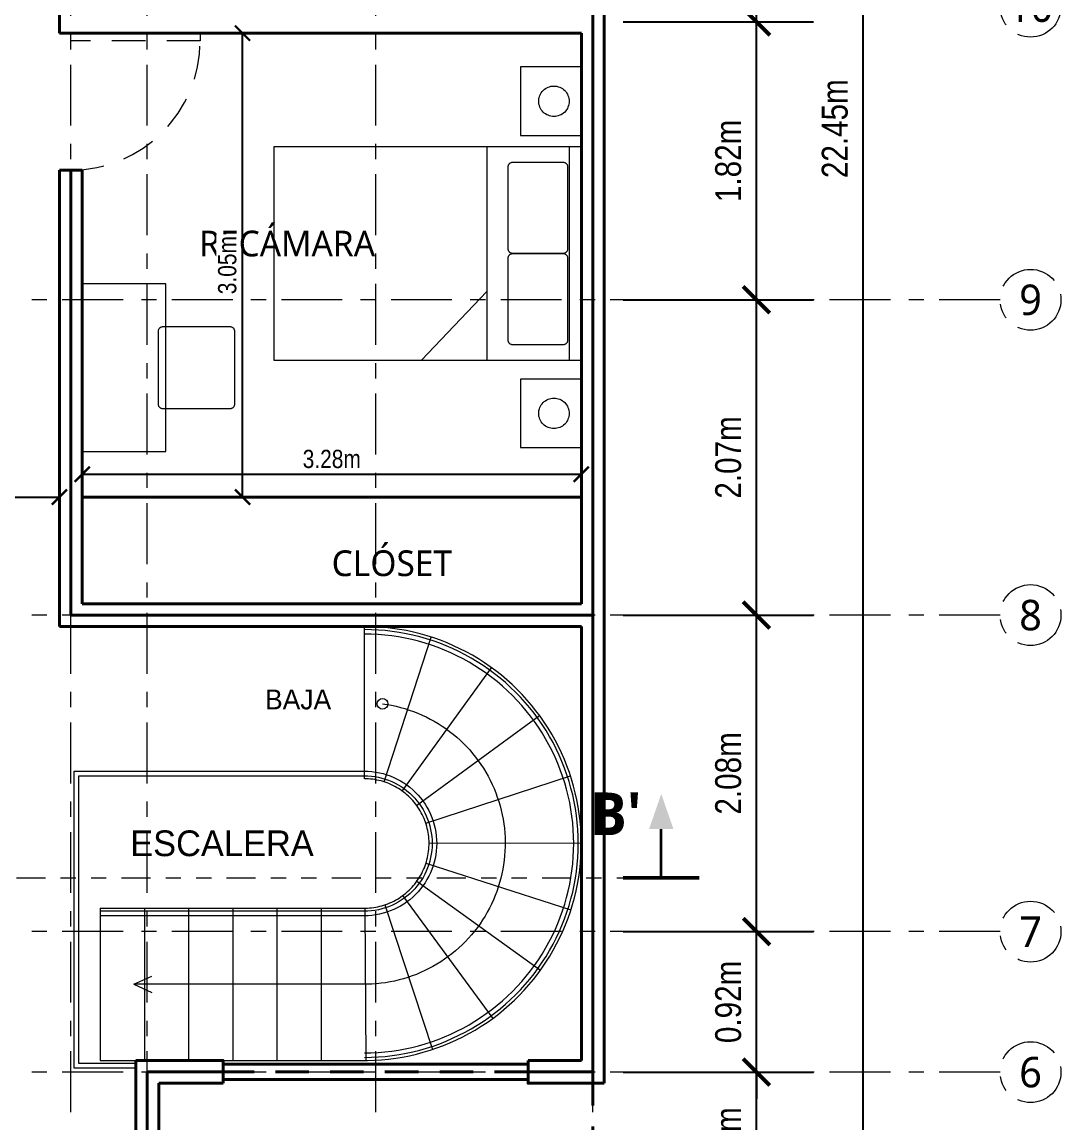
# Model space of a CAD drawing. Header units: metres. Extents: x 28.9 to 124.2, y -14.9 to 27.3.
# Drawn here: x 67.04 to 73.86, y 6.5 to 13.72 of the extents above; entities that cross this region are included whole.
import ezdxf
from ezdxf.enums import TextEntityAlignment as Align

# ---------------------------------------------------------------- set-up
doc = ezdxf.new("R2010")
doc.units = ezdxf.units.M
for name, pattern in [('EJE', [0.6, 0.4, -0.08, 0, -0.12]), ('PHANTOM', [6.35, 3.175, -0.635, 0.635, -0.635, 0.635, -0.635]), ('VACIO', [0.36, 0.22, -0.14])]:
    doc.linetypes.add(name, pattern=pattern)
for name, color, linetype, lineweight in [('001_Muros', 7, 'Continuous', 40), ('002_EjesVerticales', 8, 'EJE', 9), ('005_Escalera', 7, 'Continuous', 18), ('006_Mobiliario', 6, 'Continuous', 18), ('007_Textos', 7, 'Continuous', 18), ('008_Cotas', 8, 'Continuous', 13), ('011_Puertas', 7, 'VACIO', 18), ('012_Ventanas', 5, 'Continuous', 40), ('017_LineaDeCorte', 1, 'Continuous', 30), ('020_Barandales', 8, 'Continuous', 18)]:
    doc.layers.add(name, color=color, linetype=linetype, lineweight=lineweight)
doc.styles.add('OpenSans', font='OpenSans-Regular.ttf')
doc.styles.add('OpenSans-SemiBold', font='OpenSans-SemiBold.ttf')
doc.styles.add('OpenSansCondensed-Light', font='OpenSansCondensed-Light.ttf')
doc.dimstyles.new('EZDXF', dxfattribs={"dimtxt": 0.25, "dimasz": 0.175, "dimexe": 0.375, "dimexo": 0.125, "dimgap": 0.1, "dimtad": 1, "dimzin": 4, "dimtxsty": 'OpenSansCondensed-Light', "dimblk": 'ARCHTICK', "dimcen": 2.5, "dimazin": 1, "dimtfac": 0.5, "dimtmove": 2, "dimatfit": 3})

# ---------------------------------------------------------------- blocks, each defined once
blk = doc.blocks.new('EJE')
at = {"color": 0}
blk.add_circle((0, 0), 0.2, dxfattribs=at)
at = {"color": 0, "style": 'OpenSans'}
blk.add_attdef('EJE', text='', height=0.2, dxfattribs=at).set_placement((0, 0), align=Align.MIDDLE_CENTER)
blk = doc.blocks.new('_ARCHTICK')
at = {"color": 0, "linetype": 'ByBlock', "const_width": 0.15}
blk.add_lwpolyline([(-0.5, -0.5), (0.5, 0.5)], dxfattribs=at)
blk = doc.blocks.new('*D43')
at = {"color": 0, "transparency": 16777216}
for p, q in [((70.9854, 6.823), (72.2354, 6.823)), ((71.8604, 5.821), (71.8604, 6.823)), ((70.9854, 5.821), (72.2354, 5.821))]:
    blk.add_line(p, q, dxfattribs=at)
at = {"layer": 'Defpoints', "transparency": 16777216}
for p in [(70.8604, 6.823), (70.8604, 5.821), (71.8604, 5.821)]:
    blk.add_point(p, dxfattribs=at)
at = {"layer": '008_Cotas', "color": 0, "transparency": 16777216, "xscale": 0.175, "yscale": 0.175}
for p, rotation in [((71.8604, 6.823), 90), ((71.8604, 5.821), 270)]:
    blk.add_blockref('_ARCHTICK', p, dxfattribs=dict(at, rotation=rotation))
at = {"layer": '008_Cotas', "color": 0, "transparency": 16777216, "insert": (71.6754, 6.322), "char_height": 0.17, "attachment_point": 5, "rotation": 90, "style": 'OpenSansCondensed-Light', "bg_fill": 3, "box_fill_scale": 1.1, "bg_fill_color": 0, "bg_fill_transparency": 0}
blk.add_mtext('1.00m', dxfattribs=at)
blk = doc.blocks.new('*D27')
at = {"layer": '008_Cotas', "color": 0, "lineweight": -2, "transparency": 16777216}
for p, q in [((71.8604, 7.746), (71.8604, 7.921)), ((70.9854, 7.746), (72.2354, 7.746)), ((71.8604, 6.823), (71.8604, 7.746)), ((70.9854, 6.823), (72.2354, 6.823)), ((71.8604, 6.823), (71.8604, 6.648))]:
    blk.add_line(p, q, dxfattribs=at)
at = {"layer": 'Defpoints', "color": 0, "transparency": 16777216}
for p in [(70.8604, 7.746), (71.8604, 7.746), (70.8604, 6.823)]:
    blk.add_point(p, dxfattribs=at)
at = {"layer": '008_Cotas', "color": 0, "lineweight": -2, "transparency": 16777216, "xscale": 0.175, "yscale": 0.175, "zscale": 0.175}
for p, rotation in [((71.8604, 7.746), 270), ((71.8604, 6.823), 90)]:
    blk.add_blockref('_ARCHTICK', p, dxfattribs=dict(at, rotation=rotation))
at = {"layer": '008_Cotas', "color": 0, "transparency": 16777216, "insert": (71.6754, 7.2845), "char_height": 0.17, "attachment_point": 5, "rotation": 90, "style": 'OpenSansCondensed-Light', "bg_fill": 3, "box_fill_scale": 1.1, "bg_fill_color": 9, "bg_fill_true_color": 13158600, "bg_fill_transparency": 0}
blk.add_mtext('0.92m', dxfattribs=at)
blk = doc.blocks.new('*D28')
at = {"layer": '008_Cotas', "color": 0, "lineweight": -2, "transparency": 16777216}
for p, q in [((70.9854, 9.825), (72.2354, 9.825)), ((71.8604, 7.746), (71.8604, 9.825)), ((70.9854, 7.746), (72.2354, 7.746))]:
    blk.add_line(p, q, dxfattribs=at)
at = {"layer": 'Defpoints', "color": 0, "transparency": 16777216}
for p in [(70.8604, 9.825), (71.8604, 9.825), (70.8604, 7.746)]:
    blk.add_point(p, dxfattribs=at)
at = {"layer": '008_Cotas', "color": 0, "lineweight": -2, "transparency": 16777216, "xscale": 0.175, "yscale": 0.175, "zscale": 0.175}
for p, rotation in [((71.8604, 9.825), 90), ((71.8604, 7.746), 270)]:
    blk.add_blockref('_ARCHTICK', p, dxfattribs=dict(at, rotation=rotation))
at = {"layer": '008_Cotas', "color": 0, "transparency": 16777216, "insert": (71.6754, 8.7855), "char_height": 0.17, "attachment_point": 5, "rotation": 90, "style": 'OpenSansCondensed-Light', "bg_fill": 3, "box_fill_scale": 1.1, "bg_fill_color": 9, "bg_fill_true_color": 13158600, "bg_fill_transparency": 0}
blk.add_mtext('2.08m', dxfattribs=at)
blk = doc.blocks.new('*D29')
at = {"layer": '008_Cotas', "color": 0, "lineweight": -2, "transparency": 16777216}
for p, q in [((70.9854, 11.896), (72.2354, 11.896)), ((71.8604, 9.825), (71.8604, 11.896)), ((70.9854, 9.825), (72.2354, 9.825))]:
    blk.add_line(p, q, dxfattribs=at)
at = {"layer": 'Defpoints', "color": 0, "transparency": 16777216}
for p in [(70.8604, 11.896), (71.8604, 11.896), (70.8604, 9.825)]:
    blk.add_point(p, dxfattribs=at)
at = {"layer": '008_Cotas', "color": 0, "lineweight": -2, "transparency": 16777216, "xscale": 0.175, "yscale": 0.175, "zscale": 0.175}
for p, rotation in [((71.8604, 11.896), 90), ((71.8604, 9.825), 270)]:
    blk.add_blockref('_ARCHTICK', p, dxfattribs=dict(at, rotation=rotation))
at = {"layer": '008_Cotas', "color": 0, "transparency": 16777216, "insert": (71.6754, 10.8605), "char_height": 0.17, "attachment_point": 5, "rotation": 90, "style": 'OpenSansCondensed-Light', "bg_fill": 3, "box_fill_scale": 1.1, "bg_fill_color": 9, "bg_fill_true_color": 13158600, "bg_fill_transparency": 0}
blk.add_mtext('2.07m', dxfattribs=at)
blk = doc.blocks.new('*D158')
at = {"color": 0, "transparency": 16777216}
for p, q in [((70.9854, 13.721), (72.2354, 13.721)), ((71.8604, 11.896), (71.8604, 13.721)), ((70.9854, 11.896), (72.2354, 11.896))]:
    blk.add_line(p, q, dxfattribs=at)
at = {"layer": 'Defpoints', "transparency": 16777216}
for p in [(70.8604, 13.721), (70.8604, 11.896), (71.8604, 11.896)]:
    blk.add_point(p, dxfattribs=at)
at = {"layer": '008_Cotas', "color": 0, "transparency": 16777216, "xscale": 0.175, "yscale": 0.175}
for p, rotation in [((71.8604, 13.721), 90), ((71.8604, 11.896), 270)]:
    blk.add_blockref('_ARCHTICK', p, dxfattribs=dict(at, rotation=rotation))
at = {"layer": '008_Cotas', "color": 0, "transparency": 16777216, "insert": (71.6754, 12.8085), "char_height": 0.17, "attachment_point": 5, "rotation": 90, "style": 'OpenSansCondensed-Light', "bg_fill": 3, "box_fill_scale": 1.1, "bg_fill_color": 0, "bg_fill_transparency": 0}
blk.add_mtext('1.82m', dxfattribs=at)
blk = doc.blocks.new('*D169')
at = {"color": 0, "transparency": 16777216}
for p, q in [((70.9854, 15.322), (72.2354, 15.322)), ((71.8604, 13.721), (71.8604, 15.322)), ((70.9854, 13.721), (72.2354, 13.721))]:
    blk.add_line(p, q, dxfattribs=at)
at = {"layer": 'Defpoints', "transparency": 16777216}
for p in [(70.8604, 15.322), (70.8604, 13.721), (71.8604, 13.721)]:
    blk.add_point(p, dxfattribs=at)
at = {"layer": '008_Cotas', "color": 0, "transparency": 16777216, "xscale": 0.175, "yscale": 0.175}
for p, rotation in [((71.8604, 15.322), 90), ((71.8604, 13.721), 270)]:
    blk.add_blockref('_ARCHTICK', p, dxfattribs=dict(at, rotation=rotation))
at = {"layer": '008_Cotas', "color": 0, "transparency": 16777216, "insert": (71.6754, 14.5215), "char_height": 0.17, "attachment_point": 5, "rotation": 90, "style": 'OpenSansCondensed-Light', "bg_fill": 3, "box_fill_scale": 1.1, "bg_fill_color": 0, "bg_fill_transparency": 0}
blk.add_mtext('1.60m', dxfattribs=at)
blk = doc.blocks.new('*D52')
at = {"color": 0, "transparency": 16777216}
for p, q in [((70.9854, 24.246), (72.9354, 24.246)), ((72.5604, 1.794), (72.5604, 24.246)), ((70.9854, 1.794), (72.9354, 1.794))]:
    blk.add_line(p, q, dxfattribs=at)
at = {"layer": 'Defpoints', "transparency": 16777216}
for p in [(70.8604, 24.246), (70.8604, 1.794), (72.5604, 1.794)]:
    blk.add_point(p, dxfattribs=at)
at = {"layer": '008_Cotas', "color": 0, "transparency": 16777216, "xscale": 0.175, "yscale": 0.175}
for p, rotation in [((72.5604, 24.246), 90), ((72.5604, 1.794), 270)]:
    blk.add_blockref('_ARCHTICK', p, dxfattribs=dict(at, rotation=rotation))
at = {"layer": '008_Cotas', "color": 0, "transparency": 16777216, "insert": (72.3754, 13.02), "char_height": 0.17, "attachment_point": 5, "rotation": 90, "style": 'OpenSansCondensed-Light', "bg_fill": 3, "box_fill_scale": 1.1, "bg_fill_color": 0, "bg_fill_transparency": 0}
blk.add_mtext('22.45m', dxfattribs=at)
blk = doc.blocks.new('MOB_CAMA_MAT_140x202')
at = {"color": 0, "lineweight": -2}
for points in [[(0.7, -1.01), (0.7, 1.01), (-0.7, 1.01), (-0.7, -1.01)], [(0.7, 0.93), (0.7, 1.01), (-0.7, 1.01), (-0.7, 0.93)], [(-0.03, 0.53), (-0.57, 0.53), (-0.5729, 0.5301), (-0.5759, 0.5306), (-0.5787, 0.5313), (-0.5815, 0.5323), (-0.5841, 0.5335), (-0.5867, 0.5351), (-0.589, 0.5368), (-0.5912, 0.5388), (-0.5932, 0.541), (-0.5949, 0.5433), (-0.5965, 0.5459), (-0.5977, 0.5485), (-0.5987, 0.5513), (-0.5994, 0.5541), (-0.5999, 0.5571), (-0.6, 0.56), (-0.6, 0.89), (-0.5999, 0.8929), (-0.5994, 0.8959), (-0.5987, 0.8987), (-0.5977, 0.9015), (-0.5965, 0.9041), (-0.5949, 0.9067), (-0.5932, 0.909), (-0.5912, 0.9112), (-0.589, 0.9132), (-0.5867, 0.9149), (-0.5841, 0.9165), (-0.5815, 0.9177), (-0.5787, 0.9187), (-0.5759, 0.9194), (-0.5729, 0.9199), (-0.57, 0.92), (-0.03, 0.92), (-0.0271, 0.9199), (-0.0241, 0.9194), (-0.0213, 0.9187), (-0.0185, 0.9177), (-0.0159, 0.9165), (-0.0133, 0.9149), (-0.011, 0.9132), (-0.0088, 0.9112), (-0.0068, 0.909), (-0.0051, 0.9067), (-0.0035, 0.9041), (-0.0023, 0.9015), (-0.0013, 0.8987), (-0.0006, 0.8959), (-0.0001, 0.8929), (0, 0.89), (0, 0.56), (-0.0001, 0.5571), (-0.0006, 0.5541), (-0.0013, 0.5513), (-0.0023, 0.5485), (-0.0035, 0.5459), (-0.0051, 0.5433), (-0.0068, 0.541), (-0.0088, 0.5388), (-0.011, 0.5368), (-0.0133, 0.5351), (-0.0159, 0.5335), (-0.0185, 0.5323), (-0.0213, 0.5313), (-0.0241, 0.5306), (-0.0271, 0.5301)], [(0.57, 0.53), (0.03, 0.53), (0.0271, 0.5301), (0.0241, 0.5306), (0.0213, 0.5313), (0.0185, 0.5323), (0.0159, 0.5335), (0.0133, 0.5351), (0.011, 0.5368), (0.0088, 0.5388), (0.0068, 0.541), (0.0051, 0.5433), (0.0035, 0.5459), (0.0023, 0.5485), (0.0013, 0.5513), (0.0006, 0.5541), (0.0001, 0.5571), (0, 0.56), (0, 0.89), (0.0001, 0.8929), (0.0006, 0.8959), (0.0013, 0.8987), (0.0023, 0.9015), (0.0035, 0.9041), (0.0051, 0.9067), (0.0068, 0.909), (0.0088, 0.9112), (0.011, 0.9132), (0.0133, 0.9149), (0.0159, 0.9165), (0.0185, 0.9177), (0.0213, 0.9187), (0.0241, 0.9194), (0.0271, 0.9199), (0.03, 0.92), (0.57, 0.92), (0.5729, 0.9199), (0.5759, 0.9194), (0.5787, 0.9187), (0.5815, 0.9177), (0.5841, 0.9165), (0.5867, 0.9149), (0.589, 0.9132), (0.5912, 0.9112), (0.5932, 0.909), (0.5949, 0.9067), (0.5965, 0.9041), (0.5977, 0.9015), (0.5987, 0.8987), (0.5994, 0.8959), (0.5999, 0.8929), (0.6, 0.89), (0.6, 0.56), (0.5999, 0.5571), (0.5994, 0.5541), (0.5987, 0.5513), (0.5977, 0.5485), (0.5965, 0.5459), (0.5949, 0.5433), (0.5932, 0.541), (0.5912, 0.5388), (0.589, 0.5368), (0.5867, 0.5351), (0.5841, 0.5335), (0.5815, 0.5323), (0.5787, 0.5313), (0.5759, 0.5306), (0.5729, 0.5301)]]:
    blk.add_lwpolyline(points, close=True, dxfattribs=at)
for points in [[(-0.7, 0.39), (0.7, 0.39)], [(0.25, 0.39), (0.7, -0.04)]]:
    blk.add_lwpolyline(points, dxfattribs=at)
blk = doc.blocks.new('MOB_BURO_45x40')
at = {"color": 0, "lineweight": -2}
for points in [[(0.225, -0.2), (0.225, 0.2), (-0.225, 0.2), (-0.225, -0.2)], [(0.1, 0.02), (0.0995, 0.0102), (0.0981, 0.0005), (0.0957, -0.009), (0.0924, -0.0183), (0.0882, -0.0271), (0.0831, -0.0356), (0.0773, -0.0434), (0.0707, -0.0507), (0.0634, -0.0573), (0.0556, -0.0631), (0.0471, -0.0682), (0.0383, -0.0724), (0.029, -0.0757), (0.0195, -0.0781), (0.0098, -0.0795), (0, -0.08), (-0.0098, -0.0795), (-0.0195, -0.0781), (-0.029, -0.0757), (-0.0383, -0.0724), (-0.0471, -0.0682), (-0.0556, -0.0631), (-0.0634, -0.0573), (-0.0707, -0.0507), (-0.0773, -0.0434), (-0.0831, -0.0356), (-0.0882, -0.0271), (-0.0924, -0.0183), (-0.0957, -0.009), (-0.0981, 0.0005), (-0.0995, 0.0102), (-0.1, 0.02), (-0.0995, 0.0298), (-0.0981, 0.0395), (-0.0957, 0.049), (-0.0924, 0.0583), (-0.0882, 0.0671), (-0.0831, 0.0756), (-0.0773, 0.0834), (-0.0707, 0.0907), (-0.0634, 0.0973), (-0.0556, 0.1031), (-0.0471, 0.1082), (-0.0383, 0.1124), (-0.029, 0.1157), (-0.0195, 0.1181), (-0.0098, 0.1195), (0, 0.12), (0.0098, 0.1195), (0.0195, 0.1181), (0.029, 0.1157), (0.0383, 0.1124), (0.0471, 0.1082), (0.0556, 0.1031), (0.0634, 0.0973), (0.0707, 0.0907), (0.0773, 0.0834), (0.0831, 0.0756), (0.0882, 0.0671), (0.0924, 0.0583), (0.0957, 0.049), (0.0981, 0.0395), (0.0995, 0.0298)]]:
    blk.add_lwpolyline(points, close=True, dxfattribs=at)
blk = doc.blocks.new('MOB_ESCRITORIO_110x55')
at = {"color": 0, "lineweight": -2}
for points in [[(0.55, -0.275), (0.55, 0.275), (-0.55, 0.275), (-0.55, -0.275)], [(0.24, -0.725), (-0.24, -0.725), (-0.2429, -0.7249), (-0.2459, -0.7244), (-0.2487, -0.7237), (-0.2515, -0.7227), (-0.2541, -0.7215), (-0.2567, -0.7199), (-0.259, -0.7182), (-0.2612, -0.7162), (-0.2632, -0.714), (-0.2649, -0.7117), (-0.2665, -0.7091), (-0.2677, -0.7065), (-0.2687, -0.7037), (-0.2694, -0.7009), (-0.2699, -0.6979), (-0.27, -0.695), (-0.27, -0.255), (-0.2699, -0.2521), (-0.2694, -0.2491), (-0.2687, -0.2463), (-0.2677, -0.2435), (-0.2665, -0.2409), (-0.2649, -0.2383), (-0.2632, -0.236), (-0.2612, -0.2338), (-0.259, -0.2318), (-0.2567, -0.2301), (-0.2541, -0.2285), (-0.2515, -0.2273), (-0.2487, -0.2263), (-0.2459, -0.2256), (-0.2429, -0.2251), (-0.24, -0.225), (0.24, -0.225), (0.2429, -0.2251), (0.2459, -0.2256), (0.2487, -0.2263), (0.2515, -0.2273), (0.2541, -0.2285), (0.2567, -0.2301), (0.259, -0.2318), (0.2612, -0.2338), (0.2632, -0.236), (0.2649, -0.2383), (0.2665, -0.2409), (0.2677, -0.2435), (0.2687, -0.2463), (0.2694, -0.2491), (0.2699, -0.2521), (0.27, -0.255), (0.27, -0.695), (0.2699, -0.6979), (0.2694, -0.7009), (0.2687, -0.7037), (0.2677, -0.7065), (0.2665, -0.7091), (0.2649, -0.7117), (0.2632, -0.714), (0.2612, -0.7162), (0.259, -0.7182), (0.2567, -0.7199), (0.2541, -0.7215), (0.2515, -0.7227), (0.2487, -0.7237), (0.2459, -0.7244), (0.2429, -0.7249)]]:
    blk.add_lwpolyline(points, close=True, dxfattribs=at)
blk = doc.blocks.new('*D131')
at = {"color": 0, "transparency": 16777216}
for p, q in [((66.182, 10.62), (66.182, 10.65)), ((67.282, 10.62), (67.282, 10.65)), ((66.182, 10.6), (67.282, 10.6))]:
    blk.add_line(p, q, dxfattribs=at)
at = {"layer": 'Defpoints', "transparency": 16777216}
for p in [(66.182, 10.6), (66.182, 10.6), (67.282, 10.6)]:
    blk.add_point(p, dxfattribs=at)
at = {"layer": '008_Cotas', "color": 0, "transparency": 16777216, "xscale": 0.1, "yscale": 0.1, "rotation": 180}
blk.add_blockref('_ARCHTICK', (66.182, 10.6), dxfattribs=at)
at = {"layer": '008_Cotas', "color": 0, "transparency": 16777216, "xscale": 0.1, "yscale": 0.1}
blk.add_blockref('_ARCHTICK', (67.282, 10.6), dxfattribs=at)
at = {"layer": '008_Cotas', "color": 0, "transparency": 16777216, "insert": (66.732, 10.7), "char_height": 0.12, "attachment_point": 5, "style": 'OpenSansCondensed-Light', "bg_fill": 3, "box_fill_scale": 1.1, "bg_fill_color": 0, "bg_fill_transparency": 0}
blk.add_mtext('1.10m', dxfattribs=at)
blk = doc.blocks.new('*D132')
at = {"color": 0, "transparency": 16777216}
for p, q in [((67.432, 10.77), (67.432, 10.8)), ((70.71, 10.77), (70.71, 10.8)), ((67.432, 10.75), (70.71, 10.75))]:
    blk.add_line(p, q, dxfattribs=at)
at = {"layer": 'Defpoints', "transparency": 16777216}
for p in [(67.432, 10.75), (67.432, 10.75), (70.71, 10.75)]:
    blk.add_point(p, dxfattribs=at)
at = {"layer": '008_Cotas', "color": 0, "transparency": 16777216, "xscale": 0.1, "yscale": 0.1, "rotation": 180}
blk.add_blockref('_ARCHTICK', (67.432, 10.75), dxfattribs=at)
at = {"layer": '008_Cotas', "color": 0, "transparency": 16777216, "xscale": 0.1, "yscale": 0.1}
blk.add_blockref('_ARCHTICK', (70.71, 10.75), dxfattribs=at)
at = {"layer": '008_Cotas', "color": 0, "transparency": 16777216, "insert": (69.071, 10.85), "char_height": 0.12, "attachment_point": 5, "style": 'OpenSansCondensed-Light', "bg_fill": 3, "box_fill_scale": 1.1, "bg_fill_color": 0, "bg_fill_transparency": 0}
blk.add_mtext('3.28m', dxfattribs=at)
blk = doc.blocks.new('*D163')
at = {"color": 0, "transparency": 16777216}
for p, q in [((68.465, 13.647), (68.435, 13.647)), ((68.485, 10.6), (68.485, 13.647)), ((68.465, 10.6), (68.435, 10.6))]:
    blk.add_line(p, q, dxfattribs=at)
at = {"layer": 'Defpoints', "transparency": 16777216}
for p in [(68.485, 13.647), (68.485, 10.6), (68.485, 10.6)]:
    blk.add_point(p, dxfattribs=at)
at = {"layer": '008_Cotas', "color": 0, "transparency": 16777216, "xscale": 0.1, "yscale": 0.1}
for p, rotation in [((68.485, 13.647), 90), ((68.485, 10.6), 270)]:
    blk.add_blockref('_ARCHTICK', p, dxfattribs=dict(at, rotation=rotation))
at = {"layer": '008_Cotas', "color": 0, "transparency": 16777216, "insert": (68.385, 12.1235), "char_height": 0.12, "attachment_point": 5, "rotation": 90, "style": 'OpenSansCondensed-Light', "bg_fill": 3, "box_fill_scale": 1.1, "bg_fill_color": 0, "bg_fill_transparency": 0}
blk.add_mtext('3.05m', dxfattribs=at)

msp = doc.modelspace()

# ---------------------------------------------------------------- linework, layer by layer
at = {"layer": '001_Muros'}
for p, q in [((70.7854, 6.825), (70.7854, 24.2458)), ((70.8604, 6.75), (70.8604, 21.3923)), ((67.282, 13.7973), (67.282, 13.6473)), ((70.7104, 9.9), (70.7104, 13.6473)), ((67.432, 12.747), (67.282, 12.747)), ((67.357, 9.825), (67.357, 12.747)), ((70.7104, 6.9), (70.7104, 9.75)), ((67.857, 6.9), (68.357, 6.9)), ((70.3604, 6.9), (70.7104, 6.9)), ((67.8593, 6.825), (68.357, 6.825)), ((67.8593, 2.7964), (67.8593, 6.825)), ((70.3604, 6.825), (70.7854, 6.825)), ((68.007, 6.75), (68.357, 6.75)), ((70.3604, 6.75), (70.7104, 6.75))]:
    msp.add_line(p, q, dxfattribs=at)
for points in [[(70.7104, 13.6473), (67.282, 13.6473)], [(67.282, 9.75), (67.282, 12.747)], [(67.432, 9.9), (67.432, 12.747)], [(70.7104, 9.9), (67.432, 9.9)], [(70.7854, 9.825), (67.357, 9.825)], [(70.7104, 9.75), (67.282, 9.75)], [(67.7843, 6.9), (68.357, 6.9), (68.357, 6.75)], [(67.7843, 5.8964), (67.7843, 6.9)], [(70.8604, 6.75), (70.3604, 6.75), (70.3604, 6.9)], [(67.9343, 6.75), (68.357, 6.75)], [(67.9343, 2.7214), (67.9343, 6.75)]]:
    msp.add_lwpolyline(points, dxfattribs=at)
at = {"layer": '001_Muros', "linetype": 'VACIO'}
msp.add_lwpolyline([(70.7854, 6.825), (70.7854, -0.125)], dxfattribs=at)
at = {"layer": '002_EjesVerticales'}
for p, q in [((67.3574, -2.8), (67.3574, 26.921)), ((70.7854, -2.8), (70.7854, 26.921)), ((73.4604, 11.896), (59.2604, 11.896)), ((73.4604, 7.746), (59.2604, 7.746)), ((73.4604, 6.823), (59.2604, 6.823))]:
    msp.add_line(p, q, dxfattribs=at)
at = {"layer": '002_EjesVerticales', "color": 18, "true_color": 0x000000}
for p, q in [((67.8584, -2.8), (67.8584, 26.921)), ((69.36, -2.8), (69.36, 26.921)), ((73.4604, 9.825), (59.2604, 9.825))]:
    msp.add_line(p, q, dxfattribs=at)
at = {"layer": '005_Escalera'}
for p, q in [((69.285, 8.75), (69.285, 9.75)), ((69.4161, 8.7293), (69.7245, 9.6805)), ((69.5344, 8.6692), (70.1211, 9.4789)), ((69.6283, 8.5755), (70.4362, 9.1648)), ((69.6889, 8.4574), (70.6391, 8.7688)), ((69.71, 8.3264), (70.71, 8.3296)), ((69.6897, 8.1952), (70.642, 7.8899)), ((69.63, 8.0767), (70.4416, 7.4926)), ((69.5366, 7.9825), (70.1285, 7.1765)), ((67.551, 7.9), (67.551, 6.9)), ((67.841, 7.9), (67.841, 6.9)), ((68.131, 7.9), (68.131, 6.9)), ((68.421, 7.9), (68.421, 6.9)), ((68.711, 7.9), (68.711, 6.9)), ((69.001, 7.9), (69.001, 6.9)), ((69.2877, 7.9), (69.2942, 6.9)), ((69.4187, 7.9216), (69.7332, 6.9723)), ((67.771, 7.4), (67.8897, 7.453)), ((67.771, 7.4), (67.8897, 7.347))]:
    msp.add_line(p, q, dxfattribs=at)
for points in [[(67.551, 6.9), (67.5811, 6.9), (67.6112, 6.9), (67.6414, 6.9), (67.6715, 6.9), (67.7016, 6.9), (67.7318, 6.9), (67.7619, 6.9), (67.792, 6.9), (67.8221, 6.9), (67.8523, 6.9), (67.8824, 6.9), (67.9125, 6.9), (67.9427, 6.9), (67.9728, 6.9), (68.0029, 6.9), (68.0331, 6.9), (68.0632, 6.9), (68.0933, 6.9), (68.1234, 6.9), (68.1536, 6.9), (68.1837, 6.9), (68.2138, 6.9), (68.244, 6.9), (68.2741, 6.9), (68.3042, 6.9), (68.3343, 6.9), (68.3645, 6.9), (68.3946, 6.9), (68.4247, 6.9), (68.4549, 6.9), (68.485, 6.9), (68.5151, 6.9), (68.5453, 6.9), (68.5754, 6.9), (68.6055, 6.9), (68.6356, 6.9), (68.6658, 6.9), (68.6959, 6.9), (68.726, 6.9), (68.7562, 6.9), (68.7863, 6.9), (68.8164, 6.9), (68.8466, 6.9), (68.8767, 6.9), (68.9068, 6.9), (68.9369, 6.9), (68.9671, 6.9), (68.9972, 6.9), (69.0273, 6.9), (69.0575, 6.9), (69.0876, 6.9), (69.1177, 6.9), (69.1479, 6.9), (69.178, 6.9), (69.2081, 6.9), (69.2382, 6.9), (69.2684, 6.9), (69.285, 6.9), (69.3058, 6.9002), (69.3522, 6.9016), (69.3985, 6.9045), (69.4447, 6.909), (69.4907, 6.9149), (69.5366, 6.9224), (69.5821, 6.9313), (69.6273, 6.9417), (69.6722, 6.9536), (69.7167, 6.967), (69.7607, 6.9817), (69.8042, 6.9979), (69.8471, 7.0155), (69.8894, 7.0345), (69.9312, 7.0549), (69.9722, 7.0766), (70.0125, 7.0997), (70.052, 7.124), (70.0907, 7.1496), (70.1285, 7.1765), (70.1655, 7.2046), (70.2015, 7.2338), (70.2366, 7.2643), (70.2706, 7.2958), (70.3036, 7.3285), (70.3355, 7.3622), (70.3663, 7.3969), (70.396, 7.4326), (70.4244, 7.4693), (70.4517, 7.5068), (70.4777, 7.5452), (70.5025, 7.5845), (70.526, 7.6245), (70.5481, 7.6653), (70.5689, 7.7068), (70.5884, 7.749), (70.6064, 7.7917), (70.6231, 7.835), (70.6384, 7.8789), (70.6522, 7.9232), (70.6645, 7.9679), (70.6754, 8.013), (70.6849, 8.0585), (70.6928, 8.1042), (70.6992, 8.1502), (70.7042, 8.1963), (70.7076, 8.2426), (70.7095, 8.289), (70.71, 8.3354), (70.7089, 8.3818), (70.7063, 8.4281), (70.7021, 8.4744), (70.6965, 8.5205), (70.6894, 8.5663), (70.6808, 8.6119), (70.6707, 8.6572), (70.6592, 8.7022), (70.6462, 8.7467), (70.6317, 8.7908), (70.6158, 8.8345), (70.5985, 8.8775), (70.5798, 8.92), (70.5598, 8.9619), (70.5384, 9.003), (70.5156, 9.0435), (70.4916, 9.0832), (70.4662, 9.1221), (70.4396, 9.1601), (70.4118, 9.1973), (70.3828, 9.2335), (70.3526, 9.2688), (70.3213, 9.3031), (70.2889, 9.3363), (70.2555, 9.3685), (70.221, 9.3995), (70.1855, 9.4294), (70.149, 9.4582), (70.1117, 9.4857), (70.0734, 9.512), (70.0344, 9.5371), (69.9945, 9.5608), (69.9539, 9.5833), (69.9125, 9.6044), (69.8705, 9.6241), (69.8279, 9.6425), (69.7847, 9.6595), (69.741, 9.6751), (69.6968, 9.6892), (69.6521, 9.7019), (69.6071, 9.7131), (69.5617, 9.7229), (69.5161, 9.7311), (69.4701, 9.7379), (69.424, 9.7432), (69.3778, 9.747), (69.3314, 9.7492), (69.285, 9.75)], [(69.4047, 9.2422), (69.4344, 9.2379), (69.464, 9.2325), (69.4934, 9.2262), (69.5226, 9.219), (69.5515, 9.2108), (69.5802, 9.2016), (69.6085, 9.1916), (69.6365, 9.1806), (69.6641, 9.1687), (69.6913, 9.156), (69.7181, 9.1423), (69.7445, 9.1278), (69.7703, 9.1125), (69.7957, 9.0963), (69.8205, 9.0793), (69.8447, 9.0615), (69.8683, 9.0429), (69.8914, 9.0235), (69.9137, 9.0035), (69.9355, 8.9827), (69.9565, 8.9612), (69.9768, 8.939), (69.9964, 8.9162), (70.0152, 8.8928), (70.0333, 8.8687), (70.0506, 8.8441), (70.0671, 8.819), (70.0827, 8.7933), (70.0975, 8.7671), (70.1114, 8.7405), (70.1245, 8.7134), (70.1367, 8.6859), (70.148, 8.658), (70.1583, 8.6298), (70.1678, 8.6013), (70.1763, 8.5724), (70.1839, 8.5433), (70.1905, 8.514), (70.1962, 8.4845), (70.2009, 8.4548), (70.2046, 8.4249), (70.2073, 8.395), (70.2091, 8.365), (70.2099, 8.3349), (70.2098, 8.3048), (70.2086, 8.2748), (70.2065, 8.2448), (70.2034, 8.2149), (70.1994, 8.1851), (70.1943, 8.1555), (70.1883, 8.126), (70.1814, 8.0967), (70.1735, 8.0677), (70.1647, 8.039), (70.1549, 8.0105), (70.1442, 7.9824), (70.1326, 7.9547), (70.1202, 7.9273), (70.1068, 7.9004), (70.0926, 7.8739), (70.0775, 7.8479), (70.0615, 7.8224), (70.0448, 7.7974), (70.0272, 7.773), (70.0089, 7.7492), (69.9898, 7.7259), (69.97, 7.7034), (69.9494, 7.6814), (69.9281, 7.6602), (69.9062, 7.6396), (69.8836, 7.6198), (69.8603, 7.6007), (69.8365, 7.5824), (69.8121, 7.5649), (69.7871, 7.5481), (69.7616, 7.5322), (69.7355, 7.5171), (69.7091, 7.5029), (69.6821, 7.4896), (69.6547, 7.4771), (69.627, 7.4655), (69.5989, 7.4549), (69.5704, 7.4451), (69.5417, 7.4363), (69.5127, 7.4285), (69.4834, 7.4215), (69.4539, 7.4156), (69.4243, 7.4105), (69.3945, 7.4065), (69.3646, 7.4034), (69.3346, 7.4013), (69.3045, 7.4002), (69.285, 7.4), (69.2745, 7.4), (69.2444, 7.4), (69.2143, 7.4), (69.1843, 7.4), (69.1542, 7.4), (69.1241, 7.4), (69.0941, 7.4), (69.064, 7.4), (69.0339, 7.4), (69.0038, 7.4), (68.9738, 7.4), (68.9437, 7.4), (68.9136, 7.4), (68.8836, 7.4), (68.8535, 7.4), (68.8234, 7.4), (68.7934, 7.4), (68.7633, 7.4), (68.7332, 7.4), (68.7031, 7.4), (68.6731, 7.4), (68.643, 7.4), (68.6129, 7.4), (68.5829, 7.4), (68.5528, 7.4), (68.5227, 7.4), (68.4927, 7.4), (68.4626, 7.4), (68.4325, 7.4), (68.4024, 7.4), (68.3724, 7.4), (68.3423, 7.4), (68.3122, 7.4), (68.2822, 7.4), (68.2521, 7.4), (68.222, 7.4), (68.192, 7.4), (68.1619, 7.4), (68.1318, 7.4), (68.1017, 7.4), (68.0717, 7.4), (68.0416, 7.4), (68.0115, 7.4), (67.9815, 7.4), (67.9514, 7.4), (67.9213, 7.4), (67.8913, 7.4), (67.8612, 7.4), (67.8311, 7.4), (67.801, 7.4), (67.771, 7.4)], [(67.551, 7.9), (67.5811, 7.9), (67.6112, 7.9), (67.6414, 7.9), (67.6715, 7.9), (67.7016, 7.9), (67.7318, 7.9), (67.7619, 7.9), (67.792, 7.9), (67.8221, 7.9), (67.8523, 7.9), (67.8824, 7.9), (67.9125, 7.9), (67.9427, 7.9), (67.9728, 7.9), (68.0029, 7.9), (68.0331, 7.9), (68.0632, 7.9), (68.0933, 7.9), (68.1234, 7.9), (68.1536, 7.9), (68.1837, 7.9), (68.2138, 7.9), (68.244, 7.9), (68.2741, 7.9), (68.3042, 7.9), (68.3343, 7.9), (68.3645, 7.9), (68.3946, 7.9), (68.4247, 7.9), (68.4549, 7.9), (68.485, 7.9), (68.5151, 7.9), (68.5453, 7.9), (68.5754, 7.9), (68.6055, 7.9), (68.6356, 7.9), (68.6658, 7.9), (68.6959, 7.9), (68.726, 7.9), (68.7562, 7.9), (68.7863, 7.9), (68.8164, 7.9), (68.8466, 7.9), (68.8767, 7.9), (68.9068, 7.9), (68.9369, 7.9), (68.9671, 7.9), (68.9972, 7.9), (69.0273, 7.9), (69.0575, 7.9), (69.0876, 7.9), (69.1177, 7.9), (69.1479, 7.9), (69.178, 7.9), (69.2081, 7.9), (69.2382, 7.9), (69.2684, 7.9), (69.285, 7.9), (69.2912, 7.9), (69.305, 7.9005), (69.3189, 7.9014), (69.3326, 7.9027), (69.3464, 7.9045), (69.36, 7.9067), (69.3736, 7.9093), (69.3871, 7.9124), (69.4005, 7.916), (69.4137, 7.92), (69.4269, 7.9244), (69.4398, 7.9292), (69.4526, 7.9345), (69.4653, 7.9401), (69.4777, 7.9462), (69.4899, 7.9527), (69.502, 7.9596), (69.5137, 7.9668), (69.5253, 7.9745), (69.5366, 7.9825), (69.5476, 7.9908), (69.5583, 7.9996), (69.5688, 8.0086), (69.579, 8.0181), (69.5888, 8.0278), (69.5983, 8.0378), (69.6075, 8.0482), (69.6163, 8.0588), (69.6248, 8.0698), (69.633, 8.081), (69.6407, 8.0924), (69.6481, 8.1042), (69.6551, 8.1161), (69.6617, 8.1283), (69.6679, 8.1406), (69.6737, 8.1532), (69.6791, 8.1659), (69.6841, 8.1789), (69.6886, 8.1919), (69.6928, 8.2052), (69.6964, 8.2185), (69.6997, 8.232), (69.7025, 8.2455), (69.7049, 8.2592), (69.7068, 8.2729), (69.7083, 8.2866), (69.7093, 8.3004), (69.7099, 8.3143), (69.71, 8.3281), (69.7097, 8.3419), (69.7089, 8.3558), (69.7077, 8.3696), (69.706, 8.3833), (69.7039, 8.397), (69.7013, 8.4106), (69.6983, 8.4241), (69.6948, 8.4375), (69.691, 8.4508), (69.6866, 8.4639), (69.6819, 8.4769), (69.6768, 8.4898), (69.6712, 8.5025), (69.6652, 8.5149), (69.6588, 8.5272), (69.652, 8.5393), (69.6448, 8.5511), (69.6373, 8.5627), (69.6294, 8.5741), (69.6211, 8.5852), (69.6124, 8.596), (69.6034, 8.6065), (69.5941, 8.6167), (69.5844, 8.6266), (69.5744, 8.6362), (69.5642, 8.6455), (69.5536, 8.6544), (69.5427, 8.663), (69.5316, 8.6712), (69.5201, 8.679), (69.5085, 8.6865), (69.4966, 8.6936), (69.4845, 8.7003), (69.4722, 8.7066), (69.4596, 8.7125), (69.4469, 8.7179), (69.434, 8.723), (69.421, 8.7277), (69.4078, 8.7319), (69.3945, 8.7357), (69.3811, 8.739), (69.3675, 8.7419), (69.3539, 8.7444), (69.3402, 8.7464), (69.3265, 8.748), (69.3127, 8.7491), (69.2988, 8.7498), (69.285, 8.75)]]:
    msp.add_lwpolyline(points, dxfattribs=at)
msp.add_circle((69.4047, 9.2422), 0.035, dxfattribs=at)
at = {"layer": '011_Puertas'}
msp.add_lwpolyline([(67.357, 13.597), (67.357, 13.647), (68.207, 13.647), (68.207, 13.597)], close=True, dxfattribs=at)
msp.add_arc((67.357, 13.597), 0.85, -90, 0, dxfattribs=at)
at = {"layer": '012_Ventanas'}
for points in [[(70.7104, 10.6), (67.432, 10.6)], [(70.3604, 6.875), (68.357, 6.875)], [(70.3604, 6.775), (68.357, 6.775)]]:
    msp.add_lwpolyline(points, dxfattribs=at)
at = {"layer": '012_Ventanas', "linetype": 'VACIO'}
msp.add_lwpolyline([(70.3604, 6.825), (68.357, 6.825)], dxfattribs=at)
at = {"layer": '020_Barandales'}
for points in [[(69.285, 6.92), (69.331, 6.9208), (69.3769, 6.923), (69.4227, 6.9268), (69.4684, 6.932), (69.5139, 6.9388), (69.5591, 6.947), (69.604, 6.9567), (69.6486, 6.9679), (69.6928, 6.9805), (69.7366, 6.9946), (69.7799, 7.0101), (69.8227, 7.0269), (69.8649, 7.0452), (69.9064, 7.0649), (69.9473, 7.0859), (69.9875, 7.1082), (70.0269, 7.1319), (70.0656, 7.1568), (70.1034, 7.183), (70.1403, 7.2103), (70.1763, 7.2389), (70.2114, 7.2687), (70.2454, 7.2995), (70.2785, 7.3315), (70.3105, 7.3646), (70.3413, 7.3986), (70.3711, 7.4337), (70.3997, 7.4697), (70.427, 7.5066), (70.4532, 7.5444), (70.4781, 7.5831), (70.5018, 7.6225), (70.5241, 7.6627), (70.5451, 7.7036), (70.5648, 7.7451), (70.5831, 7.7873), (70.5999, 7.8301), (70.6154, 7.8734), (70.6295, 7.9172), (70.6421, 7.9614), (70.6533, 8.006), (70.663, 8.0509), (70.6712, 8.0961), (70.678, 8.1416), (70.6832, 8.1873), (70.687, 8.2331), (70.6892, 8.279), (70.69, 8.325), (70.6892, 8.371), (70.687, 8.4169), (70.6832, 8.4627), (70.678, 8.5084), (70.6712, 8.5539), (70.663, 8.5991), (70.6533, 8.644), (70.6421, 8.6886), (70.6295, 8.7328), (70.6154, 8.7766), (70.5999, 8.8199), (70.5831, 8.8627), (70.5648, 8.9049), (70.5451, 8.9464), (70.5241, 8.9873), (70.5018, 9.0275), (70.4781, 9.0669), (70.4532, 9.1056), (70.427, 9.1434), (70.3997, 9.1803), (70.3711, 9.2163), (70.3413, 9.2514), (70.3105, 9.2854), (70.2785, 9.3185), (70.2454, 9.3505), (70.2114, 9.3813), (70.1763, 9.4111), (70.1403, 9.4397), (70.1034, 9.467), (70.0656, 9.4932), (70.0269, 9.5181), (69.9875, 9.5418), (69.9473, 9.5641), (69.9064, 9.5851), (69.8649, 9.6048), (69.8227, 9.6231), (69.7799, 9.6399), (69.7366, 9.6554), (69.6928, 9.6695), (69.6486, 9.6821), (69.604, 9.6933), (69.5591, 9.703), (69.5139, 9.7112), (69.4684, 9.718), (69.4227, 9.7232), (69.3769, 9.727), (69.331, 9.7292), (69.285, 9.73)], [(69.285, 6.95), (69.33, 6.9507), (69.3749, 6.9529), (69.4198, 6.9566), (69.4645, 6.9618), (69.509, 6.9684), (69.5532, 6.9764), (69.5972, 6.9859), (69.6409, 6.9969), (69.6841, 7.0092), (69.727, 7.023), (69.7693, 7.0381), (69.8112, 7.0547), (69.8525, 7.0726), (69.8931, 7.0918), (69.9332, 7.1124), (69.9725, 7.1342), (70.0111, 7.1573), (70.0489, 7.1817), (70.0859, 7.2073), (70.122, 7.2341), (70.1573, 7.2621), (70.1916, 7.2912), (70.2249, 7.3214), (70.2573, 7.3527), (70.2886, 7.3851), (70.3188, 7.4184), (70.3479, 7.4527), (70.3759, 7.488), (70.4027, 7.5241), (70.4283, 7.5611), (70.4527, 7.5989), (70.4758, 7.6375), (70.4976, 7.6768), (70.5182, 7.7169), (70.5374, 7.7575), (70.5553, 7.7988), (70.5719, 7.8407), (70.587, 7.883), (70.6008, 7.9259), (70.6131, 7.9691), (70.6241, 8.0128), (70.6336, 8.0568), (70.6416, 8.101), (70.6482, 8.1455), (70.6534, 8.1902), (70.6571, 8.2351), (70.6593, 8.28), (70.66, 8.325), (70.6593, 8.37), (70.6571, 8.4149), (70.6534, 8.4598), (70.6482, 8.5045), (70.6416, 8.549), (70.6336, 8.5932), (70.6241, 8.6372), (70.6131, 8.6809), (70.6008, 8.7241), (70.587, 8.767), (70.5719, 8.8093), (70.5553, 8.8512), (70.5374, 8.8925), (70.5182, 8.9331), (70.4976, 8.9732), (70.4758, 9.0125), (70.4527, 9.0511), (70.4283, 9.0889), (70.4027, 9.1259), (70.3759, 9.162), (70.3479, 9.1973), (70.3188, 9.2316), (70.2886, 9.2649), (70.2573, 9.2973), (70.2249, 9.3286), (70.1916, 9.3588), (70.1573, 9.3879), (70.122, 9.4159), (70.0859, 9.4427), (70.0489, 9.4683), (70.0111, 9.4927), (69.9725, 9.5158), (69.9332, 9.5376), (69.8931, 9.5582), (69.8525, 9.5774), (69.8112, 9.5953), (69.7693, 9.6119), (69.727, 9.627), (69.6841, 9.6408), (69.6409, 9.6531), (69.5972, 9.6641), (69.5532, 9.6736), (69.509, 9.6816), (69.4645, 9.6882), (69.4198, 9.6934), (69.3749, 9.6971), (69.33, 9.6993), (69.285, 9.7)], [(67.784, 6.85), (67.38, 6.85), (67.38, 8.8), (69.285, 8.8), (69.285, 8.8), (69.3099, 8.7993), (69.3347, 8.7974), (69.3593, 8.7942), (69.3838, 8.7896), (69.4079, 8.7838), (69.4318, 8.7768), (69.4552, 8.7685), (69.4782, 8.7589), (69.5006, 8.7482), (69.5225, 8.7364), (69.5437, 8.7234), (69.5642, 8.7093), (69.5839, 8.6941), (69.6028, 8.678), (69.6209, 8.6609), (69.638, 8.6428), (69.6541, 8.6239), (69.6693, 8.6042), (69.6834, 8.5837), (69.6964, 8.5625), (69.7082, 8.5406), (69.7189, 8.5182), (69.7285, 8.4952), (69.7368, 8.4718), (69.7438, 8.4479), (69.7496, 8.4238), (69.7542, 8.3993), (69.7574, 8.3747), (69.7593, 8.3499), (69.76, 8.325), (69.7593, 8.3001), (69.7574, 8.2753), (69.7542, 8.2507), (69.7496, 8.2262), (69.7438, 8.2021), (69.7368, 8.1782), (69.7285, 8.1548), (69.7189, 8.1318), (69.7082, 8.1094), (69.6964, 8.0875), (69.6834, 8.0663), (69.6693, 8.0458), (69.6541, 8.0261), (69.638, 8.0072), (69.6209, 7.9891), (69.6028, 7.972), (69.5839, 7.9559), (69.5642, 7.9407), (69.5437, 7.9266), (69.5225, 7.9136), (69.5006, 7.9018), (69.4782, 7.8911), (69.4552, 7.8815), (69.4318, 7.8732), (69.4079, 7.8662), (69.3838, 7.8604), (69.3593, 7.8558), (69.3347, 7.8526), (69.3099, 7.8507), (69.285, 7.85), (67.551, 7.85)], [(67.784, 6.88), (67.41, 6.88), (67.41, 8.77), (69.285, 8.77), (69.285, 8.77), (69.3083, 8.7694), (69.3315, 8.7676), (69.3546, 8.7645), (69.3775, 8.7603), (69.4002, 8.7548), (69.4225, 8.7482), (69.4445, 8.7404), (69.466, 8.7315), (69.487, 8.7215), (69.5075, 8.7104), (69.5274, 8.6982), (69.5466, 8.685), (69.565, 8.6708), (69.5828, 8.6557), (69.5997, 8.6397), (69.6157, 8.6228), (69.6308, 8.605), (69.645, 8.5866), (69.6582, 8.5674), (69.6704, 8.5475), (69.6815, 8.527), (69.6915, 8.506), (69.7004, 8.4845), (69.7082, 8.4625), (69.7148, 8.4402), (69.7203, 8.4175), (69.7245, 8.3946), (69.7276, 8.3715), (69.7294, 8.3483), (69.73, 8.325), (69.7294, 8.3017), (69.7276, 8.2785), (69.7245, 8.2554), (69.7203, 8.2325), (69.7148, 8.2098), (69.7082, 8.1875), (69.7004, 8.1655), (69.6915, 8.144), (69.6815, 8.123), (69.6704, 8.1025), (69.6582, 8.0826), (69.645, 8.0634), (69.6308, 8.045), (69.6157, 8.0272), (69.5997, 8.0103), (69.5828, 7.9943), (69.565, 7.9792), (69.5466, 7.965), (69.5274, 7.9518), (69.5075, 7.9396), (69.487, 7.9285), (69.466, 7.9185), (69.4445, 7.9096), (69.4225, 7.9018), (69.4002, 7.8952), (69.3775, 7.8897), (69.3546, 7.8855), (69.3315, 7.8824), (69.3083, 7.8806), (69.285, 7.88), (67.551, 7.88)]]:
    msp.add_lwpolyline(points, dxfattribs=at)

# ---------------------------------------------------------------- block references
at = {"layer": '002_EjesVerticales'}
for p, values in [((73.6604, 13.821), {'EJE': '10'}), ((73.6604, 11.896), {'EJE': '9'}), ((73.6604, 7.746), {'EJE': '7'}), ((73.6604, 6.823), {'EJE': '6'})]:
    msp.add_blockref('EJE', p, dxfattribs=at).add_auto_attribs(values)
at = {"layer": '002_EjesVerticales', "color": 18, "true_color": 0x000000}
msp.add_blockref('EJE', (73.6604, 9.825), dxfattribs=at).add_auto_attribs({'EJE': '8'})
at = {"layer": '006_Mobiliario'}
for name, p, rotation in [('MOB_BURO_45x40', (70.51, 13.2), 270), ('MOB_CAMA_MAT_140x202', (69.7, 12.2), 270), ('MOB_ESCRITORIO_110x55', (67.707, 11.45), 90), ('MOB_BURO_45x40', (70.51, 11.15), 270)]:
    msp.add_blockref(name, p, dxfattribs=dict(at, rotation=rotation))

# ---------------------------------------------------------------- texts
at = {"layer": '007_Textos', "char_height": 0.16882, "attachment_point": 1, "style": 'OpenSans'}
for s, width, heights, insert in [('RECÁMARA', 0.168816, [0.4823], (68.2, 12.35)), ('CLÓSET', 0.049638, [0], (69.07, 10.25))]:
    msp.add_mtext_dynamic_manual_height_columns(s, width=width, gutter_width=0.8441, heights=heights, dxfattribs=dict(at, insert=insert))
at = {"layer": '007_Textos', "attachment_point": 5}
for s, insert, char_height in [('BAJA', (68.85, 9.27), 0.13), ('ESCALERA', (68.35, 8.325), 0.169)]:
    msp.add_mtext(s, dxfattribs=dict(at, insert=insert, char_height=char_height))

# ---------------------------------------------------------------- next in the draw order: dimensions: what is measured, and where the dimension line sits
at = {"layer": '008_Cotas'}
for base, p1, p2, picture, middle in [((67.432, 10.75), (67.432, 10.75), (70.71, 10.75), '*D132', (69.071, 10.85)), ((66.182, 10.6), (66.182, 10.6), (67.282, 10.6), '*D131', (66.732, 10.7))]:
    dim = msp.add_linear_dim(base=base, p1=p1, p2=p2, dimstyle='EZDXF', override={"dimtxt": 0.12, "dimasz": 0.1, "dimexe": 0.05, "dimexo": 0.02, "dimgap": 0.04, "dimrnd": 0.001, "dimzin": 0, "dimdsep": 46, "dimpost": '<>m', "dimtix": 1, "dimtfill": 1}, dxfattribs=at)
    dim.commit()
    dim.dimension.update_dxf_attribs({"geometry": picture, "text_midpoint": middle})
dim = msp.add_linear_dim(base=(71.8604, 5.821), p1=(70.8604, 5.821), p2=(70.8604, 6.823), angle=90, dimstyle='EZDXF', override={"dimtxt": 0.17, "dimrnd": 0.001, "dimzin": 0, "dimdsep": 46, "dimpost": '<>m', "dimtix": 1, "dimfxl": 1, "dimtfill": 1}, dxfattribs=at)
dim.commit()
dim.dimension.update_dxf_attribs({"geometry": '*D43', "text_midpoint": (71.6754, 6.322)})

# ---------------------------------------------------------------- next in the draw order: dimensions: what is measured, and where the dimension line sits
for base, p1, p2, override, picture, middle in [((68.485, 10.6), (68.485, 10.6), (68.485, 13.647), {"dimtxt": 0.12, "dimasz": 0.1, "dimexe": 0.05, "dimexo": 0.02, "dimgap": 0.04, "dimdec": 2, "dimrnd": 0.001, "dimzin": 0, "dimdsep": 46, "dimpost": '<>m', "dimtix": 1, "dimtfill": 1}, '*D163', (68.385, 12.1235)), ((71.8604, 7.746), (70.8604, 6.823), (70.8604, 7.746), {"dimtxt": 0.17, "dimzin": 0, "dimdsep": 46, "dimpost": '<>m', "dimtix": 1, "dimfxl": 1, "dimtfill": 1}, '*D27', (71.6754, 7.2845))]:
    dim = msp.add_linear_dim(base=base, p1=p1, p2=p2, angle=90, dimstyle='EZDXF', override=override, dxfattribs=at)
    dim.commit()
    dim.dimension.update_dxf_attribs({"geometry": picture, "text_midpoint": middle})

# ---------------------------------------------------------------- next in the draw order: dimensions: what is measured, and where the dimension line sits
dim = msp.add_linear_dim(base=(71.8604, 9.825), p1=(70.8604, 7.746), p2=(70.8604, 9.825), angle=90, dimstyle='EZDXF', override={"dimtxt": 0.17, "dimzin": 0, "dimdsep": 46, "dimpost": '<>m', "dimtix": 1, "dimfxl": 1, "dimtfill": 1}, dxfattribs=at)
dim.commit()
dim.dimension.update_dxf_attribs({"geometry": '*D28', "text_midpoint": (71.6754, 8.7855)})

# ---------------------------------------------------------------- next in the draw order: dimensions: what is measured, and where the dimension line sits
dim = msp.add_linear_dim(base=(71.8604, 11.896), p1=(70.8604, 9.825), p2=(70.8604, 11.896), angle=90, dimstyle='EZDXF', override={"dimtxt": 0.17, "dimzin": 0, "dimdsep": 46, "dimpost": '<>m', "dimtix": 1, "dimfxl": 1, "dimtfill": 1}, dxfattribs=at)
dim.commit()
dim.dimension.update_dxf_attribs({"geometry": '*D29', "text_midpoint": (71.6754, 10.8605)})

# ---------------------------------------------------------------- next in the draw order: dimensions: what is measured, and where the dimension line sits
dim = msp.add_linear_dim(base=(71.8604403516, 11.896), p1=(70.8604403516, 11.896), p2=(70.8604403516, 13.721), angle=90, dimstyle='EZDXF', override={"dimtxt": 0.17, "dimdec": 2, "dimrnd": 0.001, "dimzin": 0, "dimdsep": 46, "dimpost": '<>m', "dimtix": 1, "dimfxl": 1, "dimtfill": 1}, dxfattribs=at)
dim.commit()
dim.dimension.update_dxf_attribs({"geometry": '*D158', "text_midpoint": (71.6754403516, 12.8085)})

# ---------------------------------------------------------------- next in the draw order: dimensions: what is measured, and where the dimension line sits
dim = msp.add_linear_dim(base=(71.8604, 13.721), p1=(70.8604, 13.721), p2=(70.8604, 15.322), angle=90, dimstyle='EZDXF', override={"dimtxt": 0.17, "dimdec": 2, "dimrnd": 0.001, "dimzin": 0, "dimdsep": 46, "dimpost": '<>m', "dimtix": 1, "dimfxl": 1, "dimtfill": 1}, dxfattribs=at)
dim.commit()
dim.dimension.update_dxf_attribs({"geometry": '*D169', "text_midpoint": (71.6754, 14.5215)})

# ---------------------------------------------------------------- next in the draw order: dimensions: what is measured, and where the dimension line sits
dim = msp.add_linear_dim(base=(72.5604, 1.794), p1=(70.8604, 1.794), p2=(70.8604, 24.246), angle=90, dimstyle='EZDXF', override={"dimtxt": 0.17, "dimrnd": 0.001, "dimzin": 0, "dimdsep": 46, "dimpost": '<>m', "dimtix": 1, "dimfxl": 1, "dimtfill": 1}, dxfattribs=at)
dim.commit()
dim.dimension.update_dxf_attribs({"geometry": '*D52', "text_midpoint": (72.3754, 12.97)})

# ---------------------------------------------------------------- next in the draw order: hatches: boundary and pattern name
at = {"layer": '017_LineaDeCorte'}
msp.add_hatch(color=256, dxfattribs=at).paths.add_polyline_path([(71.235, 8.65), (71.315, 8.42), (71.155, 8.42)])

# ---------------------------------------------------------------- next in the draw order: linework, layer by layer
at = {"layer": '017_LineaDeCorte', "lineweight": 35}
msp.add_line((71.235, 8.1), (71.235, 8.42), dxfattribs=at)
at = {"layer": '017_LineaDeCorte', "linetype": 'PHANTOM', "lineweight": 18, "ltscale": 0.06}
msp.add_line((60.785, 8.1), (71.485, 8.1), dxfattribs=at)
at = {"layer": '017_LineaDeCorte', "lineweight": 50}
msp.add_line((70.985, 8.1), (71.485, 8.1), dxfattribs=at)

# ---------------------------------------------------------------- next in the draw order: texts
at = {"layer": '007_Textos', "insert": (70.935, 8.52), "char_height": 0.28, "attachment_point": 5, "style": 'OpenSans-SemiBold'}
msp.add_mtext("B'", dxfattribs=at)

doc.saveas('drawing.dxf')
